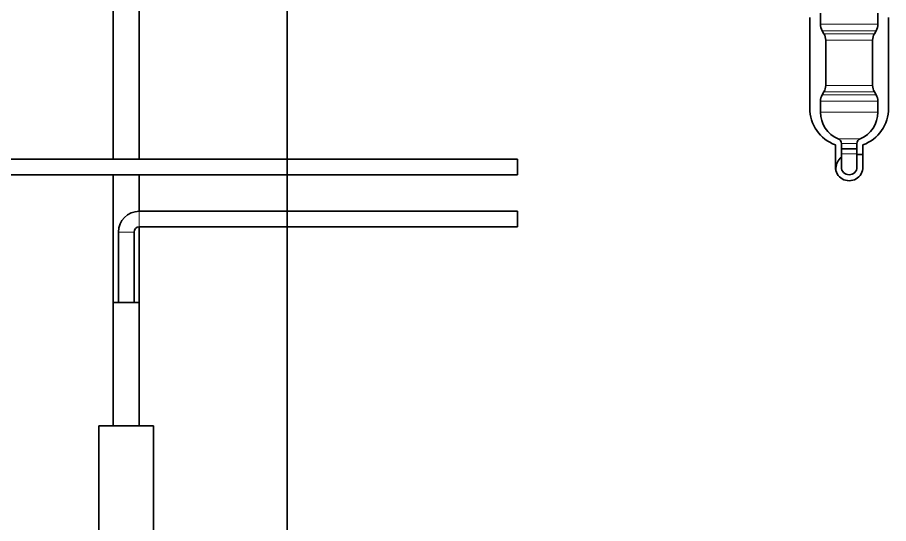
# Model space of a CAD drawing. Extents: x 384 to 891, y 188 to 696.
# Drawn here: x 550.97 to 584.38, y 392.82 to 412.25 of the extents above; entities that cross this region are included whole.
import ezdxf

# ---------------------------------------------------------------- set-up
doc = ezdxf.new("R2010")
doc.units = 0

msp = doc.modelspace()

# ---------------------------------------------------------------- linework, layer by layer
at = {"color": 7, "lineweight": 35}
for p, q in [((561.31, 453.379), (561.31, 387.619)), ((570.139, 406.806), (500.139, 406.806)), ((570.139, 406.206), (500.139, 406.206))]:
    msp.add_line(p, q, dxfattribs=at)
at = {"color": 7, "lineweight": 35, "ltscale": 0.31052}
for p, q in [((554.639, 406.806), (554.639, 419.227)), ((555.639, 406.806), (555.639, 419.227))]:
    msp.add_line(p, q, dxfattribs=at)
at = {"color": 7, "lineweight": 35, "ltscale": 0.01049}
for p, q in [((581.765, 411.987), (581.765, 412.406)), ((583.965, 411.987), (583.965, 412.406)), ((581.765, 408.606), (581.765, 409.026)), ((583.965, 408.606), (583.965, 409.026))]:
    msp.add_line(p, q, dxfattribs=at)
at = {"color": 7, "lineweight": 35, "ltscale": 0.087057}
for p, q in [((581.355, 412.247), (581.355, 408.765)), ((584.375, 408.765), (584.375, 412.247))]:
    msp.add_line(p, q, dxfattribs=at)
at = {"color": 7, "lineweight": 13, "ltscale": 0.040683}
for p, q in [((581.765, 411.987), (583.392, 411.987)), ((581.765, 409.026), (583.392, 409.026)), ((583.392, 408.606), (581.765, 408.606))]:
    msp.add_line(p, q, dxfattribs=at)
at = {"color": 7, "lineweight": 13, "ltscale": 0.014316}
for p, q in [((583.965, 411.987), (583.392, 411.987)), ((583.965, 409.026), (583.392, 409.026)), ((583.965, 408.606), (583.392, 408.606))]:
    msp.add_line(p, q, dxfattribs=at)
at = {"color": 7, "lineweight": 13, "ltscale": 0.038206}
for p, q in [((581.832, 411.737), (583.36, 411.737)), ((581.832, 409.276), (583.36, 409.276))]:
    msp.add_line(p, q, dxfattribs=at)
at = {"color": 7, "lineweight": 35, "ltscale": 0.003301}
for p, q in [((581.898, 411.622), (581.832, 411.737)), ((583.832, 411.622), (583.898, 411.737)), ((581.898, 409.39), (581.832, 409.276)), ((583.832, 409.39), (583.898, 409.276))]:
    msp.add_line(p, q, dxfattribs=at)
at = {"color": 7, "lineweight": 13, "ltscale": 0.035765}
for p, q in [((583.329, 411.622), (581.898, 411.622)), ((583.329, 409.39), (581.898, 409.39))]:
    msp.add_line(p, q, dxfattribs=at)
at = {"color": 7, "lineweight": 13, "ltscale": 0.012584}
for p, q in [((583.832, 411.622), (583.329, 411.622)), ((583.832, 409.39), (583.329, 409.39))]:
    msp.add_line(p, q, dxfattribs=at)
at = {"color": 7, "lineweight": 13, "ltscale": 0.013445}
for p, q in [((583.898, 411.737), (583.36, 411.737)), ((583.898, 409.276), (583.36, 409.276))]:
    msp.add_line(p, q, dxfattribs=at)
at = {"color": 7, "lineweight": 13, "ltscale": 0.033287}
for p, q in [((583.297, 411.372), (581.965, 411.372)), ((583.297, 409.64), (581.965, 409.64))]:
    msp.add_line(p, q, dxfattribs=at)
at = {"color": 7, "lineweight": 35, "ltscale": 0.043301}
for p, q in [((581.965, 409.64), (581.965, 411.372)), ((583.765, 409.64), (583.765, 411.372))]:
    msp.add_line(p, q, dxfattribs=at)
at = {"color": 7, "lineweight": 13, "ltscale": 0.011714}
for p, q in [((583.765, 411.372), (583.297, 411.372)), ((583.765, 409.64), (583.297, 409.64))]:
    msp.add_line(p, q, dxfattribs=at)
at = {"color": 7, "lineweight": 13, "ltscale": 0.015648}
msp.add_line((583.068, 407.591), (582.442, 407.591), dxfattribs=at)
at = {"color": 7, "lineweight": 13, "ltscale": 0.005507}
msp.add_line((583.288, 407.591), (583.068, 407.591), dxfattribs=at)
at = {"color": 7, "lineweight": 35, "ltscale": 0.021223}
for p, q in [((582.336, 407.355), (582.336, 406.506)), ((583.394, 406.506), (583.394, 407.355))]:
    msp.add_line(p, q, dxfattribs=at)
at = {"color": 7, "lineweight": 35, "ltscale": 0.005}
for p, q in [((582.565, 407.206), (582.565, 407.406)), ((583.165, 407.206), (583.165, 407.406))]:
    msp.add_line(p, q, dxfattribs=at)
at = {"color": 7, "lineweight": 13, "ltscale": 0.011095}
msp.add_line((583.009, 407.406), (582.565, 407.406), dxfattribs=at)
at = {"color": 7, "lineweight": 35, "ltscale": 0.010006}
for p, q in [((582.565, 407.006), (582.565, 407.406)), ((583.165, 407.006), (583.165, 407.406))]:
    msp.add_line(p, q, dxfattribs=at)
at = {"color": 7, "lineweight": 13, "ltscale": 0.003905}
msp.add_line((583.165, 407.406), (583.009, 407.406), dxfattribs=at)
at = {"color": 7, "lineweight": 35, "ltscale": 0.014999}
msp.add_line((583.165, 407.206), (582.565, 407.206), dxfattribs=at)
at = {"color": 7, "lineweight": 13, "ltscale": 0.014999}
msp.add_line((583.165, 407.006), (582.565, 407.006), dxfattribs=at)
at = {"color": 7, "lineweight": 35, "ltscale": 0.0125}
for p, q in [((582.565, 407.006), (582.565, 406.506)), ((583.165, 407.006), (583.165, 406.506)), ((555.139, 401.31), (554.639, 401.31)), ((555.639, 401.31), (555.139, 401.31))]:
    msp.add_line(p, q, dxfattribs=at)
at = {"color": 7, "lineweight": 35, "ltscale": 0.005728}
msp.add_line((583.394, 406.991), (583.165, 406.991), dxfattribs=at)
at = {"color": 7, "lineweight": 35, "ltscale": 0.0075}
for p, q in [((570.139, 406.806), (570.139, 406.506)), ((570.139, 406.506), (570.139, 406.206)), ((570.139, 404.506), (570.139, 404.806)), ((570.139, 404.806), (570.139, 404.506)), ((570.139, 404.206), (570.139, 404.506)), ((570.139, 404.506), (570.139, 404.206))]:
    msp.add_line(p, q, dxfattribs=at)
at = {"color": 7, "lineweight": 35, "ltscale": 0.002757}
msp.add_line((582.359, 406.462), (582.359, 406.352), dxfattribs=at)
at = {"color": 7, "lineweight": 35, "ltscale": 0.24091}
msp.add_line((554.639, 396.57), (554.639, 406.206), dxfattribs=at)
at = {"color": 7, "lineweight": 35, "ltscale": 0.035}
msp.add_line((555.639, 404.806), (555.639, 406.206), dxfattribs=at)
at = {"color": 7, "lineweight": 13, "ltscale": 0.0075}
for p, q in [((555.639, 404.806), (555.639, 404.506)), ((555.639, 404.506), (555.639, 404.206)), ((555.139, 404.006), (555.439, 404.006))]:
    msp.add_line(p, q, dxfattribs=at)
at = {"color": 7, "lineweight": 35, "ltscale": 0.3625}
for p, q in [((570.139, 404.806), (555.639, 404.806)), ((570.139, 404.206), (555.639, 404.206))]:
    msp.add_line(p, q, dxfattribs=at)
at = {"color": 7, "lineweight": 13, "ltscale": 0.007501}
msp.add_line((554.839, 404.006), (555.139, 404.006), dxfattribs=at)
at = {"color": 7, "lineweight": 35, "ltscale": 0.06739}
for p, q in [((554.839, 404.006), (554.839, 401.31)), ((555.439, 404.006), (555.439, 401.31))]:
    msp.add_line(p, q, dxfattribs=at)
at = {"color": 7, "lineweight": 35, "ltscale": 0.07239}
msp.add_line((555.639, 401.31), (555.639, 404.206), dxfattribs=at)
at = {"color": 7, "lineweight": 35, "ltscale": 0.11852}
for p, q in [((554.639, 401.31), (554.639, 396.57)), ((555.639, 401.31), (555.639, 396.57))]:
    msp.add_line(p, q, dxfattribs=at)
at = {"color": 7, "lineweight": 35, "ltscale": 0.347379}
for p, q in [((554.089, 382.674), (554.089, 396.57)), ((556.189, 382.674), (556.189, 396.57))]:
    msp.add_line(p, q, dxfattribs=at)
at = {"color": 7, "lineweight": 35, "ltscale": 0.052501}
msp.add_line((556.189, 396.57), (554.089, 396.57), dxfattribs=at)
at = {"color": 7, "lineweight": 35}
for centre, radius, start, end in [((582.265, 411.987), 0.5, 180.0013, 209.9987), ((583.465, 411.987), 0.5, 330.0013, 359.9987), ((581.465, 411.372), 0.5, 0.0013, 29.9987), ((584.265, 411.372), 0.5, 150.0013, 179.9987), ((581.465, 409.64), 0.5, 330.0013, 359.9987), ((584.265, 409.64), 0.5, 180.0013, 209.9987), ((582.265, 409.026), 0.5, 150.0013, 179.9987), ((583.465, 409.026), 0.5, 0.0013, 29.9987), ((582.861, 408.768), 1.507, 180.1293, 249.6157), ((582.865, 408.606), 1.1, 180, 247.3801), ((582.865, 408.606), 1.1, 292.6199, 360), ((582.869, 408.768), 1.507, 290.3851, 359.8722), ((582.365, 407.406), 0.2, 0.0147, 67.3655), ((583.365, 407.406), 0.2, 112.6199, 180), ((582.889, 406.462), 0.53, 127.6406, 180.0157), ((582.865, 406.506), 0.529, 179.9852, 0.0424), ((582.865, 406.506), 0.3, 180, 360), ((555.639, 404.006), 0.8, 90, 180), ((555.639, 404.006), 0.2, 90, 180)]:
    msp.add_arc(centre, radius, start, end, dxfattribs=at)

doc.saveas('drawing.dxf')
